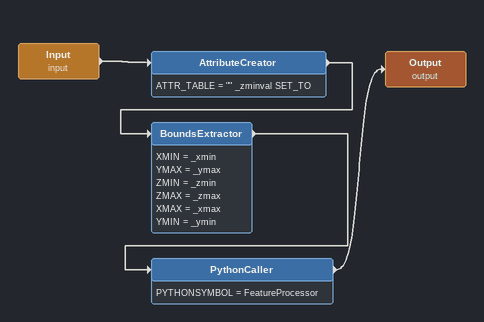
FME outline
Input (input)
    -> AttributeCreator
AttributeCreator
    ATTR_TABLE = "" _zminval SET_TO
    -> BoundsExtractor
BoundsExtractor
    XMIN = _xmin
    YMAX = _ymax
    ZMIN = _zmin
    ZMAX = _zmax
    XMAX = _xmax
    YMIN = _ymin
    -> PythonCaller
PythonCaller
    PYTHONSYMBOL = FeatureProcessor
    -> Output (output)
Output (output)
